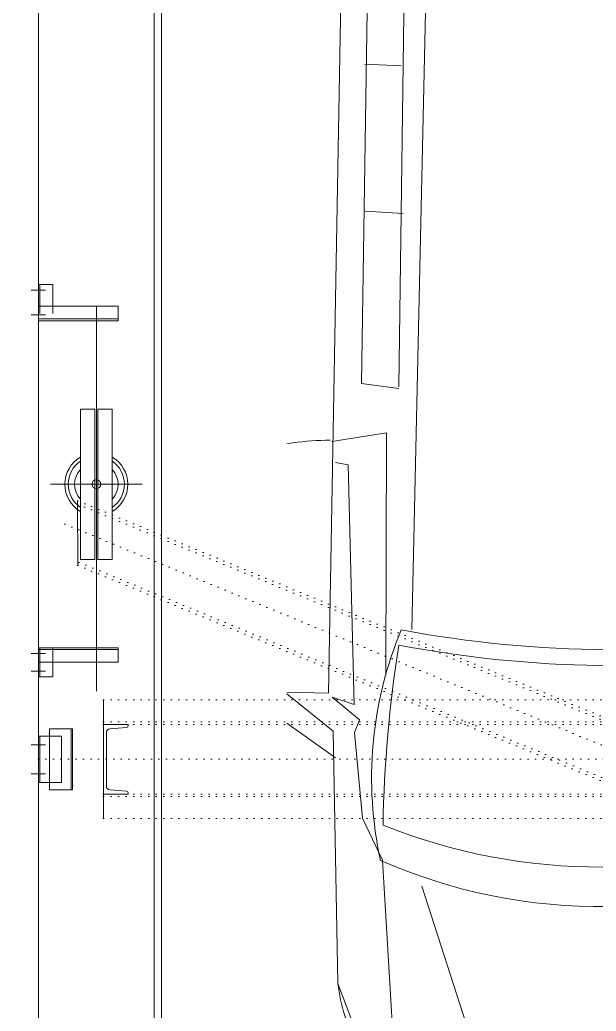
# Model space of a CAD drawing. Extents: x -1286 to 34975, y -230 to 6637.
# Drawn here: x 3674.4 to 3873.3, y 3340.2 to 3682.7 of the extents above; entities that cross this region are included whole.
import ezdxf
from ezdxf.xclip import XClip

# ---------------------------------------------------------------- set-up
doc = ezdxf.new("R2010")
doc.units = 0
doc.header["$LTSCALE"] = 20
doc.header["$XCLIPFRAME"] = 0
doc.linetypes.add('DOT2', pattern=[0.125, 0, -0.125])
doc.layers.get('0').update_dxf_attribs({"color": 9, "lineweight": 9})
for name, color, linetype, lineweight in [('00', 9, 'Continuous', 9), ('04', 9, 'Continuous', 9), ('06D', 9, 'Continuous', 9), ('20', 9, 'DOT2', 9)]:
    doc.layers.add(name, color=color, linetype=linetype, lineweight=lineweight)

# ---------------------------------------------------------------- blocks, each defined once
blk = doc.blocks.new('p-araba-caddy')
for points in [[(4.26, 87.51), (96.49, 89.41), (104.41, 102.92), (112.34, 100.13), (105.35, 88.48), (403.12, 88.69), (392.45, 85.45), (418.68, 84.42, -0.236784), (423.23, -86.05), (112.38, -97.42), (113.04, -112.56), (99.21, -96.1), (12.07, -96.13, -0.35315), (-45.78, -38.19), (-47.76, 31.57, -0.418979), (4.26, 87.51, -0.014091)], [(64.08, 71.92), (123.59, 65.82, 0.084966), (128.47, -72.87, -0.035125), (66.42, -79.48, -0.194351), (64.08, 71.92, 5.525286)], [(198.7, 59.31), (404.34, 58.71, -0.170159), (399.21, -57.46), (133.8, -68.34)], [(-37.08, -40.41), (-20.32, -78.19, 0.180747), (-6.04, -89.68), (12.07, -96.13)]]:
    blk.add_lwpolyline(points, format="xyb")
blk.add_lwpolyline([(53.8, 75.95), (130, 70.57, 0.08903), (133.77, -71.93, -0.153631), (54.26, -80.6, -0.218697)], format="xyb", close=True)
for points in [[(36.43, 59.8), (-33.06, 43.83), (-47.93, 36.03), (-46.07, -36.03), (-30.09, -43.83), (45.17, -66.5)], [(217.67, -71.23), (380.57, -66), (385.81, -78.37), (219.1, -84.08), (217.19, -71.23)], [(328.6, -68.26), (329.42, -80.94)], [(277.5, -68.54), (278.55, -81.67)], [(-13.38, -77.2), (54.33, -79.85), (68.94, -86.49), (98.59, -88.7), (103.01, -86.93), (110.98, -96.22), (108.33, -88.7), (191.09, -89.14), (191.97, -93.56)], [(118.18, -77.55), (201.93, -75.8), (199.3, -94.64)]]:
    blk.add_lwpolyline(points)
blk = doc.blocks.new('p- caddy')
blk.add_line((-86.52, 354.02), (-175.71, 289.92))
blk.add_arc((-86.52, 354.02), 109.84, 215.7081, 269.024)
at = {"rotation": 268.9244510197643}
blk.add_blockref('p-araba-caddy', (10.6, 442.15), dxfattribs=at)
blk = doc.blocks.new('NPU240')
for p, q in [((0, -120), (0, 120)), ((0, 120), (85, 120)), ((21.4, 105.2), (79.1, 110.2)), ((85, 120), (85, 116.7)), ((9.5, -92.2), (9.5, 92.2)), ((0, -120), (85, -120)), ((21.4, -105.2), (79.1, -110.2)), ((85, -120), (85, -116.7))]:
    blk.add_line(p, q)
for centre, radius, start, end in [((22.5, 92.2), 13, 95, 180), ((78.5, 116.7), 6.5, 275, 0), ((22.5, -92.2), 13, 180, 265), ((78.5, -116.7), 6.5, 0, 85)]:
    blk.add_arc(centre, radius, start, end)
blk = doc.blocks.new('asansr-acilmayan')
at = {"layer": '06D'}
for p, q in [((1610, 25258.7), (1610, 24624.2)), ((1612.5, 25256.2), (1612.5, 24626.7)), ((1570, 25039.45), (1575, 25039.45)), ((1570, 25039.45), (1570, 25029.45)), ((1570.5, 25039.45), (1570.5, 25029.45)), ((1575, 25039.45), (1575, 25029.45)), ((1567.5, 25037.45), (1572.5, 25037.45)), ((1567.5, 25028.95), (1572.5, 25028.95)), ((1570, 25031.95), (1597.5, 25031.95)), ((1590, 25031.95), (1590, 24898.95)), ((1597.5, 25031.95), (1597.5, 25026.95)), ((1570, 25027.55), (1597.5, 25027.55)), ((1570, 25026.95), (1597.5, 25026.95)), ((1570, 25026.95), (1575, 25026.95)), ((1584.5, 24996.45), (1584.5, 24944.45)), ((1589.5, 24996.45), (1584.5, 24996.45)), ((1589.5, 24944.45), (1589.5, 24996.45)), ((1590.5, 24944.45), (1590.5, 24996.45)), ((1590.5, 24996.45), (1595.5, 24996.45)), ((1595.5, 24944.45), (1595.5, 24996.45)), ((1574.15, 24970.45), (1605.85, 24970.45)), ((1583.54, 24964.75), (1583.57, 24942.45)), ((1584.5, 24944.45), (1589.5, 24944.45)), ((1595.5, 24944.45), (1590.5, 24944.45)), ((1570, 24913.95), (1597.5, 24913.95)), ((1570, 24903.95), (1570, 24913.95)), ((1570, 24913.95), (1575, 24913.95)), ((1570, 24913.35), (1597.5, 24913.35)), ((1570.5, 24903.95), (1570.5, 24913.95)), ((1575, 24903.95), (1575, 24913.95)), ((1597.5, 24908.95), (1597.5, 24913.95)), ((1567.5, 24911.95), (1572.5, 24911.95)), ((1570, 24908.95), (1597.5, 24908.95)), ((1567.5, 24905.95), (1572.5, 24905.95)), ((1570, 24903.95), (1575, 24903.95)), ((1592.5, 24887.45), (1592.5, 24895.95)), ((1573.8, 24864.95), (1573.8, 24885.95)), ((1573.8, 24885.95), (1581.8, 24885.95)), ((1581.3, 24885.95), (1581.3, 24864.95)), ((1581.8, 24885.95), (1581.8, 24864.95)), ((1570, 24867.45), (1570, 24883.45)), ((1570, 24883.45), (1578, 24883.45)), ((1570.5, 24867.45), (1570.5, 24883.45)), ((1578, 24883.45), (1578, 24867.45)), ((1572.5, 24880.45), (1567.5, 24880.45)), ((1572.5, 24870.45), (1567.5, 24870.45)), ((1578, 24867.45), (1570, 24867.45)), ((1581.8, 24864.95), (1573.8, 24864.95)), ((1592.5, 24863.45), (1592.5, 24854.95))]:
    blk.add_line(p, q, dxfattribs=at)
blk.add_circle((1590, 24970.45), 1.5, dxfattribs=at)
for radius, start, end in [(10.85, 120.4584, 239.5416), (9.7, 124.542, 235.458), (10.85, 300.4584, 59.5416), (9.7, 304.542, 55.458), (7.5, 137.1666, 222.8334), (7.5, 317.1666, 42.8334)]:
    blk.add_arc((1590, 24970.45), radius, start, end, dxfattribs=at)
for p in [(1573.8, 24884.45), (1573.8, 24866.45), (1573.8, 24866.45), (1573.8, 24866.45), (1581.8, 24866.45)]:
    blk.add_point(p, dxfattribs=at)
at = {"layer": '20'}
for p, q in [((1583.57, 24964.74), (1943.45, 24816.46)), ((1583.54, 24963.56), (1943.02, 24815.45)), ((1579.13, 24956.66), (1943.45, 24806.57)), ((1584, 24943.47), (1943.45, 24795.37)), ((1583.57, 24942.45), (1943.45, 24794.17)), ((1592.5, 24895.95), (1860, 24895.95)), ((1592.5, 24888.35), (1932.5, 24888.35)), ((1592.5, 24887.45), (1860, 24887.45)), ((1570, 24875.45), (1930, 24875.45)), ((1592.5, 24863.45), (1924, 24863.45)), ((1592.5, 24862.55), (1932.5, 24862.55)), ((1592.5, 24854.95), (1862.5, 24854.95))]:
    blk.add_line(p, q, dxfattribs=at)
at = {"layer": '06D', "xscale": 0.0999999999985448, "yscale": 0.0999999999985448, "zscale": 0.0999999999985448}
blk.add_blockref('NPU240', (1592.5, 24875.45), dxfattribs=at)

msp = doc.modelspace()

# ---------------------------------------------------------------- linework, layer by layer
at = {"layer": '00'}
msp.add_lwpolyline([(3665.84, 3542.5), (3585.84, 3542.5), (3585.84, 3557.5), (3665.84, 3557.5), (3665.84, 3812.5), (3680.84, 3812.5), (3680.84, 3812.5), (3680.84, 3192.5), (3665.84, 3192.5), (3665.84, 3542.5)], dxfattribs=at)

# ---------------------------------------------------------------- block references
msp.add_blockref('asansr-acilmayan', (2110.84, -21448.2))
at = {"layer": '04'}
ref = msp.add_blockref('p- caddy', (3869.91, 3781.72), dxfattribs=dict(at, xscale=-1, rotation=180))
XClip(ref).set_block_clipping_path([(-103.3147364369, -3.0291583687), (112.6871295991, 503.2721170996)])

doc.saveas('drawing.dxf')
